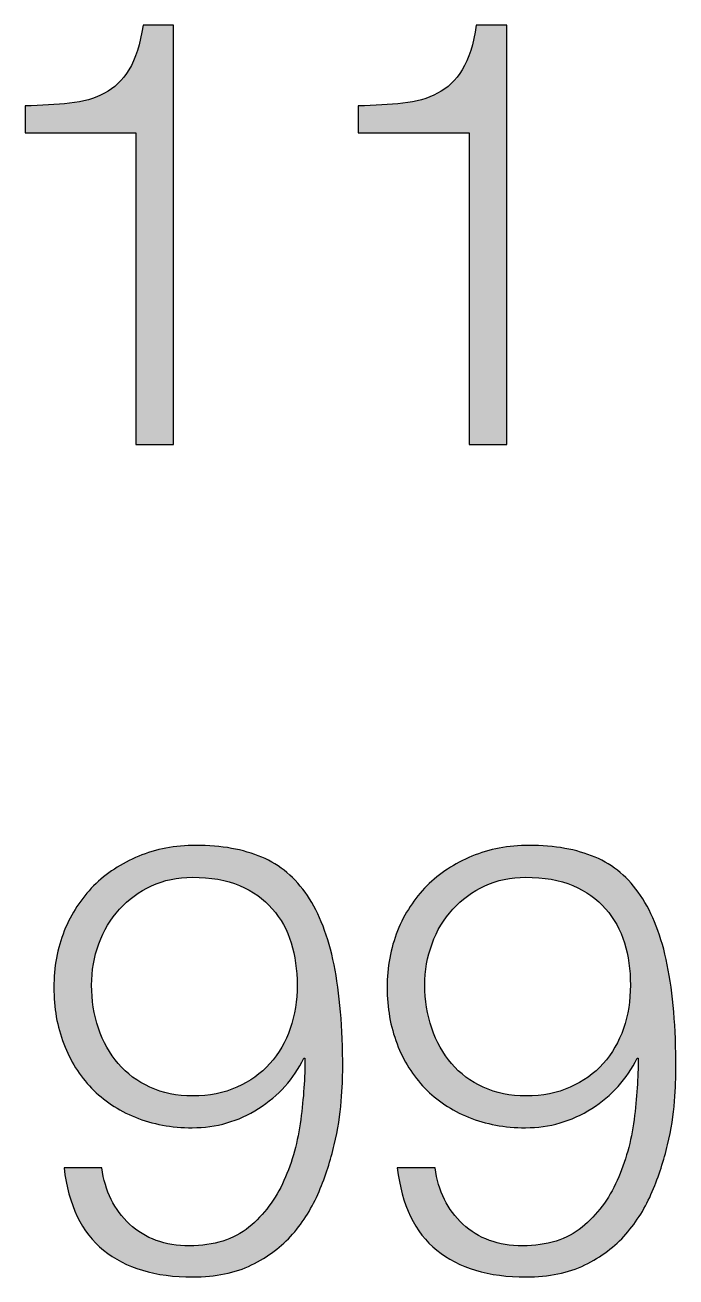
# Paper-space layout 'A3mask (portrait)' of a CAD drawing. Extents: x 0 to 277, y 0 to 394.
# Drawn here: x 206.169 to 208.232, y 21.496 to 25.466 of the extents above; entities that cross this region are included whole.
import ezdxf
from ezdxf.enums import TextEntityAlignment as Align

# ---------------------------------------------------------------- set-up
doc = ezdxf.new("R2010")
doc.units = 0
doc.layers.get('0').update_dxf_attribs({"linetype": 'CONTINUOUS'})
doc.layers.get('Defpoints').update_dxf_attribs({"linetype": 'CONTINUOUS'})
doc.layers.add('JPP_Mask', color=7, linetype='CONTINUOUS')
doc.styles.add('JPP', font='arial.ttf')

# ---------------------------------------------------------------- blocks, each defined once
blk = doc.blocks.new('A3mask (portrait)')
at = {"true_color": 0x004a91}
h = blk.add_hatch(color=154, dxfattribs=at)
edge = h.paths.add_edge_path()
edge.add_spline(control_points=[(206.6399, 24.8006), (206.6399, 25.1331), (206.6399, 25.4656), (206.6399, 25.4656), (206.6399, 25.4656), (206.6157, 25.4656), (206.5915, 25.4656)], knot_values=[3.5, 3.5, 3.5, 3.5, 4, 4, 4, 4.5, 4.5, 4.5, 4.5], degree=3, periodic=0)
edge.add_spline(control_points=[(206.5915, 25.4656), (206.5672, 25.4656), (206.543, 25.4656), (206.543, 25.4656), (206.5342, 25.4048), (206.5193, 25.3578), (206.4984, 25.3241), (206.4776, 25.2905), (206.4516, 25.2654), (206.4205, 25.2492)], knot_values=[1, 1, 1, 1, 1.5, 1.5, 1.5, 2.5, 2.5, 2.5, 3.5, 3.5, 3.5, 3.5], degree=3, periodic=0)
edge.add_spline(control_points=[(206.4205, 25.2492), (206.3894, 25.2325), (206.3528, 25.2221), (206.3103, 25.2177)], knot_values=[0, 0, 0, 0, 1, 1, 1, 1], degree=3, periodic=0)
edge.add_spline(control_points=[(206.3103, 25.2177), (206.2679, 25.2133), (206.2206, 25.2105), (206.1689, 25.2091)], knot_values=[9, 9, 9, 9, 10, 10, 10, 10], degree=3, periodic=0)
edge.add_spline(control_points=[(206.1689, 25.2091), (206.1689, 25.2091), (206.1689, 25.1237), (206.1689, 25.1237), (206.1689, 25.1237), (206.2567, 25.1237), (206.3446, 25.1237)], knot_values=[7.5, 7.5, 7.5, 7.5, 8.5, 8.5, 8.5, 9, 9, 9, 9], degree=3, periodic=0)
edge.add_spline(control_points=[(206.3446, 25.1237), (206.4324, 25.1237), (206.5203, 25.1237), (206.5203, 25.1237), (206.5203, 25.1237), (206.5203, 24.8767), (206.5203, 24.6297)], knot_values=[6.5, 6.5, 6.5, 6.5, 7, 7, 7, 7.5, 7.5, 7.5, 7.5], degree=3, periodic=0)
edge.add_spline(control_points=[(206.5203, 24.6297), (206.5203, 24.3827), (206.5203, 24.1356), (206.5203, 24.1356), (206.5203, 24.1356), (206.5502, 24.1356), (206.5801, 24.1356)], knot_values=[5.5, 5.5, 5.5, 5.5, 6, 6, 6, 6.5, 6.5, 6.5, 6.5], degree=3, periodic=0)
edge.add_spline(control_points=[(206.5801, 24.1356), (206.61, 24.1356), (206.6399, 24.1356), (206.6399, 24.1356), (206.6399, 24.1356), (206.6399, 24.4681), (206.6399, 24.8006)], knot_values=[4.5, 4.5, 4.5, 4.5, 5, 5, 5, 5.5, 5.5, 5.5, 5.5], degree=3, periodic=0)
h = blk.add_hatch(color=154, dxfattribs=at)
edge = h.paths.add_edge_path()
edge.add_spline(control_points=[(207.6964, 24.8006), (207.6964, 25.1331), (207.6964, 25.4656), (207.6964, 25.4656), (207.6964, 25.4656), (207.6722, 25.4656), (207.648, 25.4656)], knot_values=[3.5, 3.5, 3.5, 3.5, 4, 4, 4, 4.5, 4.5, 4.5, 4.5], degree=3, periodic=0)
edge.add_spline(control_points=[(207.648, 25.4656), (207.6237, 25.4656), (207.5995, 25.4656), (207.5995, 25.4656), (207.5907, 25.4048), (207.5758, 25.3578), (207.555, 25.3241), (207.5341, 25.2905), (207.5081, 25.2654), (207.477, 25.2492)], knot_values=[1, 1, 1, 1, 1.5, 1.5, 1.5, 2.5, 2.5, 2.5, 3.5, 3.5, 3.5, 3.5], degree=3, periodic=0)
edge.add_spline(control_points=[(207.477, 25.2492), (207.4459, 25.2325), (207.4093, 25.2221), (207.3669, 25.2177)], knot_values=[0, 0, 0, 0, 1, 1, 1, 1], degree=3, periodic=0)
edge.add_spline(control_points=[(207.3669, 25.2177), (207.3244, 25.2133), (207.2771, 25.2105), (207.2254, 25.2091)], knot_values=[9, 9, 9, 9, 10, 10, 10, 10], degree=3, periodic=0)
edge.add_spline(control_points=[(207.2254, 25.2091), (207.2254, 25.2091), (207.2254, 25.1237), (207.2254, 25.1237), (207.2254, 25.1237), (207.3132, 25.1237), (207.4011, 25.1237)], knot_values=[7.5, 7.5, 7.5, 7.5, 8.5, 8.5, 8.5, 9, 9, 9, 9], degree=3, periodic=0)
edge.add_spline(control_points=[(207.4011, 25.1237), (207.4889, 25.1237), (207.5768, 25.1237), (207.5768, 25.1237), (207.5768, 25.1237), (207.5768, 24.8767), (207.5768, 24.6297)], knot_values=[6.5, 6.5, 6.5, 6.5, 7, 7, 7, 7.5, 7.5, 7.5, 7.5], degree=3, periodic=0)
edge.add_spline(control_points=[(207.5768, 24.6297), (207.5768, 24.3827), (207.5768, 24.1356), (207.5768, 24.1356), (207.5768, 24.1356), (207.6067, 24.1356), (207.6366, 24.1356)], knot_values=[5.5, 5.5, 5.5, 5.5, 6, 6, 6, 6.5, 6.5, 6.5, 6.5], degree=3, periodic=0)
edge.add_spline(control_points=[(207.6366, 24.1356), (207.6665, 24.1356), (207.6964, 24.1356), (207.6964, 24.1356), (207.6964, 24.1356), (207.6964, 24.4681), (207.6964, 24.8006)], knot_values=[4.5, 4.5, 4.5, 4.5, 5, 5, 5, 5.5, 5.5, 5.5, 5.5], degree=3, periodic=0)
h = blk.add_hatch(color=154, dxfattribs=at)
edge = h.paths.add_edge_path()
edge.add_spline(control_points=[(207.176, 22.1576), (207.176, 22.2868), (207.1667, 22.3965), (207.1484, 22.4863)], knot_values=[19, 19, 19, 19, 20, 20, 20, 20], degree=3, periodic=0)
edge.add_spline(control_points=[(207.1484, 22.4863), (207.13, 22.5763), (207.102, 22.6493), (207.0639, 22.7059)], knot_values=[18, 18, 18, 18, 19, 19, 19, 19], degree=3, periodic=0)
edge.add_spline(control_points=[(207.0639, 22.7059), (207.0259, 22.7621), (206.9776, 22.8026), (206.9194, 22.8275)], knot_values=[17, 17, 17, 17, 18, 18, 18, 18], degree=3, periodic=0)
edge.add_spline(control_points=[(206.9194, 22.8275), (206.8612, 22.8521), (206.7914, 22.8646), (206.7104, 22.8646)], knot_values=[16, 16, 16, 16, 17, 17, 17, 17], degree=3, periodic=0)
edge.add_spline(control_points=[(206.7104, 22.8646), (206.6446, 22.8646), (206.584, 22.853), (206.5291, 22.8302)], knot_values=[15, 15, 15, 15, 16, 16, 16, 16], degree=3, periodic=0)
edge.add_spline(control_points=[(206.5291, 22.8302), (206.4739, 22.8075), (206.4263, 22.7762), (206.3864, 22.7363), (206.3465, 22.6964), (206.3154, 22.6489), (206.2934, 22.5937)], knot_values=[13, 13, 13, 13, 14, 14, 14, 15, 15, 15, 15], degree=3, periodic=0)
edge.add_spline(control_points=[(206.2934, 22.5937), (206.2711, 22.5387), (206.2602, 22.4789), (206.2602, 22.4141)], knot_values=[12, 12, 12, 12, 13, 13, 13, 13], degree=3, periodic=0)
edge.add_spline(control_points=[(206.2602, 22.4141), (206.2602, 22.3497), (206.2707, 22.29), (206.2916, 22.2355), (206.3124, 22.181), (206.3419, 22.1342), (206.3799, 22.095)], knot_values=[10, 10, 10, 10, 11, 11, 11, 12, 12, 12, 12], degree=3, periodic=0)
edge.add_spline(control_points=[(206.3799, 22.095), (206.4177, 22.0556), (206.4641, 22.0249), (206.5186, 22.0027)], knot_values=[9, 9, 9, 9, 10, 10, 10, 10], degree=3, periodic=0)
edge.add_spline(control_points=[(206.5186, 22.0027), (206.5729, 21.9806), (206.6332, 21.9695), (206.6991, 21.9695)], knot_values=[8, 8, 8, 8, 9, 9, 9, 9], degree=3, periodic=0)
edge.add_spline(control_points=[(206.6991, 21.9695), (206.7752, 21.9695), (206.845, 21.9897), (206.909, 22.0303), (206.973, 22.0709), (207.0208, 22.124), (207.0526, 22.1898)], knot_values=[6, 6, 6, 6, 7, 7, 7, 8, 8, 8, 8], degree=3, periodic=0)
edge.add_spline(control_points=[(207.0563, 22.1898), (207.0563, 22.1291), (207.0519, 22.0641), (207.0431, 21.9952)], knot_values=[4, 4, 4, 4, 5, 5, 5, 5], degree=3, periodic=0)
edge.add_spline(control_points=[(207.0431, 21.9952), (207.034, 21.9261), (207.0164, 21.8619), (206.9897, 21.8023)], knot_values=[3, 3, 3, 3, 4, 4, 4, 4], degree=3, periodic=0)
edge.add_spline(control_points=[(206.9897, 21.8023), (206.9633, 21.7427), (206.9262, 21.6933), (206.8786, 21.6541), (206.8311, 21.6149), (206.768, 21.5951), (206.6896, 21.5951)], knot_values=[1, 1, 1, 1, 2, 2, 2, 3, 3, 3, 3], degree=3, periodic=0)
edge.add_spline(control_points=[(206.6896, 21.5951), (206.6123, 21.5951), (206.5492, 21.6181), (206.5005, 21.6636)], knot_values=[0, 0, 0, 0, 1, 1, 1, 1], degree=3, periodic=0)
edge.add_spline(control_points=[(206.5005, 21.6636), (206.4518, 21.7093), (206.4224, 21.7686), (206.4122, 21.8422)], knot_values=[29, 29, 29, 29, 30, 30, 30, 30], degree=3, periodic=0)
edge.add_spline(control_points=[(206.4122, 21.8422), (206.4122, 21.8422), (206.2925, 21.8422), (206.2925, 21.8422), (206.3064, 21.7243), (206.3481, 21.6374), (206.4177, 21.581)], knot_values=[27, 27, 27, 27, 28, 28, 28, 29, 29, 29, 29], degree=3, periodic=0)
edge.add_spline(control_points=[(206.4177, 21.581), (206.4875, 21.5246), (206.5819, 21.4963), (206.7009, 21.4963)], knot_values=[26, 26, 26, 26, 27, 27, 27, 27], degree=3, periodic=0)
edge.add_spline(control_points=[(206.7009, 21.4963), (206.7731, 21.4963), (206.8352, 21.5091), (206.8872, 21.5344), (206.9391, 21.5597), (206.9825, 21.5924), (207.0173, 21.6322), (207.0521, 21.6721), (207.0799, 21.7171), (207.1008, 21.7672)], knot_values=[23, 23, 23, 23, 24, 24, 24, 25, 25, 25, 26, 26, 26, 26], degree=3, periodic=0)
edge.add_spline(control_points=[(207.1008, 21.7672), (207.1219, 21.8171), (207.1379, 21.8665), (207.1493, 21.9155)], knot_values=[22, 22, 22, 22, 23, 23, 23, 23], degree=3, periodic=0)
edge.add_spline(control_points=[(207.1493, 21.9155), (207.1609, 21.9642), (207.1681, 22.0101), (207.1713, 22.0532)], knot_values=[21, 21, 21, 21, 22, 22, 22, 22], degree=3, periodic=0)
edge.add_spline(control_points=[(207.1713, 22.0532), (207.1743, 22.0961), (207.176, 22.1309), (207.176, 22.1576)], knot_values=[20, 20, 20, 20, 21, 21, 21, 21], degree=3, periodic=0)
edge = h.paths.add_edge_path(flags=16)
edge.add_spline(control_points=[(207.0315, 22.4218), (207.0315, 22.3724), (207.0243, 22.3265), (207.0097, 22.284), (206.995, 22.2416), (206.9737, 22.2045), (206.9452, 22.1729)], knot_values=[1, 1, 1, 1, 2, 2, 2, 3, 3, 3, 3], degree=3, periodic=0)
edge.add_spline(control_points=[(206.9452, 22.1729), (206.9166, 22.1411), (206.8819, 22.1161), (206.8406, 22.0978)], knot_values=[0, 0, 0, 0, 1, 1, 1, 1], degree=3, periodic=0)
edge.add_spline(control_points=[(206.8406, 22.0978), (206.7995, 22.0794), (206.7529, 22.0702), (206.7009, 22.0702)], knot_values=[15, 15, 15, 15, 16, 16, 16, 16], degree=3, periodic=0)
edge.add_spline(control_points=[(206.7009, 22.0702), (206.6504, 22.0702), (206.6049, 22.0794), (206.565, 22.0978), (206.5251, 22.1161), (206.4917, 22.1411), (206.4644, 22.1729)], knot_values=[13, 13, 13, 13, 14, 14, 14, 15, 15, 15, 15], degree=3, periodic=0)
edge.add_spline(control_points=[(206.4644, 22.1729), (206.4372, 22.2045), (206.4163, 22.2418), (206.4017, 22.2849), (206.3871, 22.3281), (206.3799, 22.3735), (206.3799, 22.4218)], knot_values=[11, 11, 11, 11, 12, 12, 12, 13, 13, 13, 13], degree=3, periodic=0)
edge.add_spline(control_points=[(206.3799, 22.4218), (206.3799, 22.4673), (206.3873, 22.5111), (206.4027, 22.5528)], knot_values=[10, 10, 10, 10, 11, 11, 11, 11], degree=3, periodic=0)
edge.add_spline(control_points=[(206.4027, 22.5528), (206.4177, 22.5946), (206.4398, 22.631), (206.4683, 22.6621)], knot_values=[9, 9, 9, 9, 10, 10, 10, 10], degree=3, periodic=0)
edge.add_spline(control_points=[(206.4683, 22.6621), (206.4966, 22.6932), (206.5305, 22.7178), (206.5699, 22.7363)], knot_values=[8, 8, 8, 8, 9, 9, 9, 9], degree=3, periodic=0)
edge.add_spline(control_points=[(206.5699, 22.7363), (206.6091, 22.7546), (206.6522, 22.7637), (206.6991, 22.7637)], knot_values=[7, 7, 7, 7, 8, 8, 8, 8], degree=3, periodic=0)
edge.add_spline(control_points=[(206.6991, 22.7637), (206.7573, 22.7637), (206.8074, 22.7549), (206.8492, 22.7372)], knot_values=[6, 6, 6, 6, 7, 7, 7, 7], degree=3, periodic=0)
edge.add_spline(control_points=[(206.8492, 22.7372), (206.8909, 22.7194), (206.9255, 22.695), (206.9528, 22.6639)], knot_values=[5, 5, 5, 5, 6, 6, 6, 6], degree=3, periodic=0)
edge.add_spline(control_points=[(206.9528, 22.6639), (206.98, 22.6329), (206.9999, 22.5969), (207.0127, 22.5556)], knot_values=[4, 4, 4, 4, 5, 5, 5, 5], degree=3, periodic=0)
edge.add_spline(control_points=[(207.0127, 22.5556), (207.0252, 22.5146), (207.0315, 22.4698), (207.0315, 22.4218)], knot_values=[3, 3, 3, 3, 4, 4, 4, 4], degree=3, periodic=0)
h = blk.add_hatch(color=154, dxfattribs=at)
edge = h.paths.add_edge_path()
edge.add_spline(control_points=[(208.2325, 22.1576), (208.2325, 22.2868), (208.2232, 22.3965), (208.2049, 22.4863)], knot_values=[19, 19, 19, 19, 20, 20, 20, 20], degree=3, periodic=0)
edge.add_spline(control_points=[(208.2049, 22.4863), (208.1865, 22.5763), (208.1585, 22.6493), (208.1204, 22.7059)], knot_values=[18, 18, 18, 18, 19, 19, 19, 19], degree=3, periodic=0)
edge.add_spline(control_points=[(208.1204, 22.7059), (208.0824, 22.7621), (208.0342, 22.8026), (207.9759, 22.8275)], knot_values=[17, 17, 17, 17, 18, 18, 18, 18], degree=3, periodic=0)
edge.add_spline(control_points=[(207.9759, 22.8275), (207.9177, 22.8521), (207.8479, 22.8646), (207.767, 22.8646)], knot_values=[16, 16, 16, 16, 17, 17, 17, 17], degree=3, periodic=0)
edge.add_spline(control_points=[(207.767, 22.8646), (207.7011, 22.8646), (207.6405, 22.853), (207.5856, 22.8302)], knot_values=[15, 15, 15, 15, 16, 16, 16, 16], degree=3, periodic=0)
edge.add_spline(control_points=[(207.5856, 22.8302), (207.5304, 22.8075), (207.4828, 22.7762), (207.4429, 22.7363), (207.403, 22.6964), (207.372, 22.6489), (207.3499, 22.5937)], knot_values=[13, 13, 13, 13, 14, 14, 14, 15, 15, 15, 15], degree=3, periodic=0)
edge.add_spline(control_points=[(207.3499, 22.5937), (207.3277, 22.5387), (207.3168, 22.4789), (207.3168, 22.4141)], knot_values=[12, 12, 12, 12, 13, 13, 13, 13], degree=3, periodic=0)
edge.add_spline(control_points=[(207.3168, 22.4141), (207.3168, 22.3497), (207.3272, 22.29), (207.3481, 22.2355), (207.3689, 22.181), (207.3984, 22.1342), (207.4364, 22.095)], knot_values=[10, 10, 10, 10, 11, 11, 11, 12, 12, 12, 12], degree=3, periodic=0)
edge.add_spline(control_points=[(207.4364, 22.095), (207.4742, 22.0556), (207.5206, 22.0249), (207.5751, 22.0027)], knot_values=[9, 9, 9, 9, 10, 10, 10, 10], degree=3, periodic=0)
edge.add_spline(control_points=[(207.5751, 22.0027), (207.6294, 21.9806), (207.6897, 21.9695), (207.7556, 21.9695)], knot_values=[8, 8, 8, 8, 9, 9, 9, 9], degree=3, periodic=0)
edge.add_spline(control_points=[(207.7556, 21.9695), (207.8317, 21.9695), (207.9015, 21.9897), (207.9655, 22.0303), (208.0295, 22.0709), (208.0773, 22.124), (208.1091, 22.1898)], knot_values=[6, 6, 6, 6, 7, 7, 7, 8, 8, 8, 8], degree=3, periodic=0)
edge.add_spline(control_points=[(208.1128, 22.1898), (208.1128, 22.1291), (208.1084, 22.0641), (208.0996, 21.9952)], knot_values=[4, 4, 4, 4, 5, 5, 5, 5], degree=3, periodic=0)
edge.add_spline(control_points=[(208.0996, 21.9952), (208.0905, 21.9261), (208.0729, 21.8619), (208.0462, 21.8023)], knot_values=[3, 3, 3, 3, 4, 4, 4, 4], degree=3, periodic=0)
edge.add_spline(control_points=[(208.0462, 21.8023), (208.0198, 21.7427), (207.9827, 21.6933), (207.9351, 21.6541), (207.8876, 21.6149), (207.8245, 21.5951), (207.7461, 21.5951)], knot_values=[1, 1, 1, 1, 2, 2, 2, 3, 3, 3, 3], degree=3, periodic=0)
edge.add_spline(control_points=[(207.7461, 21.5951), (207.6688, 21.5951), (207.6058, 21.6181), (207.557, 21.6636)], knot_values=[0, 0, 0, 0, 1, 1, 1, 1], degree=3, periodic=0)
edge.add_spline(control_points=[(207.557, 21.6636), (207.5083, 21.7093), (207.4789, 21.7686), (207.4687, 21.8422)], knot_values=[29, 29, 29, 29, 30, 30, 30, 30], degree=3, periodic=0)
edge.add_spline(control_points=[(207.4687, 21.8422), (207.4687, 21.8422), (207.349, 21.8422), (207.349, 21.8422), (207.3629, 21.7243), (207.4047, 21.6374), (207.4742, 21.581)], knot_values=[27, 27, 27, 27, 28, 28, 28, 29, 29, 29, 29], degree=3, periodic=0)
edge.add_spline(control_points=[(207.4742, 21.581), (207.5441, 21.5246), (207.6385, 21.4963), (207.7574, 21.4963)], knot_values=[26, 26, 26, 26, 27, 27, 27, 27], degree=3, periodic=0)
edge.add_spline(control_points=[(207.7574, 21.4963), (207.8296, 21.4963), (207.8917, 21.5091), (207.9437, 21.5344), (207.9957, 21.5597), (208.039, 21.5924), (208.0738, 21.6322), (208.1086, 21.6721), (208.1364, 21.7171), (208.1573, 21.7672)], knot_values=[23, 23, 23, 23, 24, 24, 24, 25, 25, 25, 26, 26, 26, 26], degree=3, periodic=0)
edge.add_spline(control_points=[(208.1573, 21.7672), (208.1784, 21.8171), (208.1944, 21.8665), (208.2058, 21.9155)], knot_values=[22, 22, 22, 22, 23, 23, 23, 23], degree=3, periodic=0)
edge.add_spline(control_points=[(208.2058, 21.9155), (208.2174, 21.9642), (208.2246, 22.0101), (208.2278, 22.0532)], knot_values=[21, 21, 21, 21, 22, 22, 22, 22], degree=3, periodic=0)
edge.add_spline(control_points=[(208.2278, 22.0532), (208.2309, 22.0961), (208.2325, 22.1309), (208.2325, 22.1576)], knot_values=[20, 20, 20, 20, 21, 21, 21, 21], degree=3, periodic=0)
edge = h.paths.add_edge_path(flags=16)
edge.add_spline(control_points=[(208.088, 22.4218), (208.088, 22.3724), (208.0808, 22.3265), (208.0662, 22.284), (208.0516, 22.2416), (208.0302, 22.2045), (208.0017, 22.1729)], knot_values=[1, 1, 1, 1, 2, 2, 2, 3, 3, 3, 3], degree=3, periodic=0)
edge.add_spline(control_points=[(208.0017, 22.1729), (207.9732, 22.1411), (207.9384, 22.1161), (207.8971, 22.0978)], knot_values=[0, 0, 0, 0, 1, 1, 1, 1], degree=3, periodic=0)
edge.add_spline(control_points=[(207.8971, 22.0978), (207.856, 22.0794), (207.8094, 22.0702), (207.7574, 22.0702)], knot_values=[15, 15, 15, 15, 16, 16, 16, 16], degree=3, periodic=0)
edge.add_spline(control_points=[(207.7574, 22.0702), (207.7069, 22.0702), (207.6614, 22.0794), (207.6215, 22.0978), (207.5816, 22.1161), (207.5482, 22.1411), (207.5209, 22.1729)], knot_values=[13, 13, 13, 13, 14, 14, 14, 15, 15, 15, 15], degree=3, periodic=0)
edge.add_spline(control_points=[(207.5209, 22.1729), (207.4937, 22.2045), (207.4729, 22.2418), (207.4582, 22.2849), (207.4436, 22.3281), (207.4364, 22.3735), (207.4364, 22.4218)], knot_values=[11, 11, 11, 11, 12, 12, 12, 13, 13, 13, 13], degree=3, periodic=0)
edge.add_spline(control_points=[(207.4364, 22.4218), (207.4364, 22.4673), (207.4439, 22.5111), (207.4592, 22.5528)], knot_values=[10, 10, 10, 10, 11, 11, 11, 11], degree=3, periodic=0)
edge.add_spline(control_points=[(207.4592, 22.5528), (207.4742, 22.5946), (207.4963, 22.631), (207.5248, 22.6621)], knot_values=[9, 9, 9, 9, 10, 10, 10, 10], degree=3, periodic=0)
edge.add_spline(control_points=[(207.5248, 22.6621), (207.5531, 22.6932), (207.587, 22.7178), (207.6264, 22.7363)], knot_values=[8, 8, 8, 8, 9, 9, 9, 9], degree=3, periodic=0)
edge.add_spline(control_points=[(207.6264, 22.7363), (207.6656, 22.7546), (207.7087, 22.7637), (207.7556, 22.7637)], knot_values=[7, 7, 7, 7, 8, 8, 8, 8], degree=3, periodic=0)
edge.add_spline(control_points=[(207.7556, 22.7637), (207.8138, 22.7637), (207.8639, 22.7549), (207.9057, 22.7372)], knot_values=[6, 6, 6, 6, 7, 7, 7, 7], degree=3, periodic=0)
edge.add_spline(control_points=[(207.9057, 22.7372), (207.9474, 22.7194), (207.982, 22.695), (208.0093, 22.6639)], knot_values=[5, 5, 5, 5, 6, 6, 6, 6], degree=3, periodic=0)
edge.add_spline(control_points=[(208.0093, 22.6639), (208.0365, 22.6329), (208.0564, 22.5969), (208.0692, 22.5556)], knot_values=[4, 4, 4, 4, 5, 5, 5, 5], degree=3, periodic=0)
edge.add_spline(control_points=[(208.0692, 22.5556), (208.0817, 22.5146), (208.088, 22.4698), (208.088, 22.4218)], knot_values=[3, 3, 3, 3, 4, 4, 4, 4], degree=3, periodic=0)
at = {"layer": 'Defpoints', "color": 154, "true_color": 0x004a91}
for points, knots in [([(206.3103, 25.2177), (206.3528, 25.2221), (206.3894, 25.2325), (206.4205, 25.2492), (206.4516, 25.2654), (206.4776, 25.2905), (206.4984, 25.3241), (206.5193, 25.3578), (206.5342, 25.4048), (206.543, 25.4656), (206.543, 25.4656), (206.6399, 25.4656), (206.6399, 25.4656), (206.6399, 25.4656), (206.6399, 24.1356), (206.6399, 24.1356), (206.6399, 24.1356), (206.5203, 24.1356), (206.5203, 24.1356), (206.5203, 24.1356), (206.5203, 25.1237), (206.5203, 25.1237), (206.5203, 25.1237), (206.1689, 25.1237), (206.1689, 25.1237), (206.1689, 25.1237), (206.1689, 25.2091), (206.1689, 25.2091), (206.2206, 25.2105), (206.2679, 25.2133), (206.3103, 25.2177)], [0, 0, 0, 0, 1, 1, 1, 2, 2, 2, 3, 3, 3, 4, 4, 4, 5, 5, 5, 6, 6, 6, 7, 7, 7, 8, 8, 8, 9, 9, 9, 10, 10, 10, 10]), ([(207.3669, 25.2177), (207.4093, 25.2221), (207.4459, 25.2325), (207.477, 25.2492), (207.5081, 25.2654), (207.5341, 25.2905), (207.555, 25.3241), (207.5758, 25.3578), (207.5907, 25.4048), (207.5995, 25.4656), (207.5995, 25.4656), (207.6964, 25.4656), (207.6964, 25.4656), (207.6964, 25.4656), (207.6964, 24.1356), (207.6964, 24.1356), (207.6964, 24.1356), (207.5768, 24.1356), (207.5768, 24.1356), (207.5768, 24.1356), (207.5768, 25.1237), (207.5768, 25.1237), (207.5768, 25.1237), (207.2254, 25.1237), (207.2254, 25.1237), (207.2254, 25.1237), (207.2254, 25.2091), (207.2254, 25.2091), (207.2771, 25.2105), (207.3244, 25.2133), (207.3669, 25.2177)], [0, 0, 0, 0, 1, 1, 1, 2, 2, 2, 3, 3, 3, 4, 4, 4, 5, 5, 5, 6, 6, 6, 7, 7, 7, 8, 8, 8, 9, 9, 9, 10, 10, 10, 10]), ([(206.5005, 21.6636), (206.5492, 21.6181), (206.6123, 21.5951), (206.6896, 21.5951), (206.768, 21.5951), (206.8311, 21.6149), (206.8786, 21.6541), (206.9262, 21.6933), (206.9633, 21.7427), (206.9897, 21.8023), (207.0164, 21.8619), (207.034, 21.9261), (207.0431, 21.9952), (207.0519, 22.0641), (207.0563, 22.1291), (207.0563, 22.1898), (207.0563, 22.1898), (207.0526, 22.1898), (207.0526, 22.1898), (207.0208, 22.124), (206.973, 22.0709), (206.909, 22.0303), (206.845, 21.9897), (206.7752, 21.9695), (206.6991, 21.9695), (206.6332, 21.9695), (206.5729, 21.9806), (206.5186, 22.0027), (206.4641, 22.0249), (206.4177, 22.0556), (206.3799, 22.095), (206.3419, 22.1342), (206.3124, 22.181), (206.2916, 22.2355), (206.2707, 22.29), (206.2602, 22.3497), (206.2602, 22.4141), (206.2602, 22.4789), (206.2711, 22.5387), (206.2934, 22.5937), (206.3154, 22.6489), (206.3465, 22.6964), (206.3864, 22.7363), (206.4263, 22.7762), (206.4739, 22.8075), (206.5291, 22.8302), (206.584, 22.853), (206.6446, 22.8646), (206.7104, 22.8646), (206.7914, 22.8646), (206.8612, 22.8521), (206.9194, 22.8275), (206.9776, 22.8026), (207.0259, 22.7621), (207.0639, 22.7059), (207.102, 22.6493), (207.13, 22.5763), (207.1484, 22.4863), (207.1667, 22.3965), (207.176, 22.2868), (207.176, 22.1576), (207.176, 22.1309), (207.1743, 22.0961), (207.1713, 22.0532), (207.1681, 22.0101), (207.1609, 21.9642), (207.1493, 21.9155), (207.1379, 21.8665), (207.1219, 21.8171), (207.1008, 21.7672), (207.0799, 21.7171), (207.0521, 21.6721), (207.0173, 21.6322), (206.9825, 21.5924), (206.9391, 21.5597), (206.8872, 21.5344), (206.8352, 21.5091), (206.7731, 21.4963), (206.7009, 21.4963), (206.5819, 21.4963), (206.4875, 21.5246), (206.4177, 21.581), (206.3481, 21.6374), (206.3064, 21.7243), (206.2925, 21.8422), (206.2925, 21.8422), (206.4122, 21.8422), (206.4122, 21.8422), (206.4224, 21.7686), (206.4518, 21.7093), (206.5005, 21.6636)], [0, 0, 0, 0, 1, 1, 1, 2, 2, 2, 3, 3, 3, 4, 4, 4, 5, 5, 5, 6, 6, 6, 7, 7, 7, 8, 8, 8, 9, 9, 9, 10, 10, 10, 11, 11, 11, 12, 12, 12, 13, 13, 13, 14, 14, 14, 15, 15, 15, 16, 16, 16, 17, 17, 17, 18, 18, 18, 19, 19, 19, 20, 20, 20, 21, 21, 21, 22, 22, 22, 23, 23, 23, 24, 24, 24, 25, 25, 25, 26, 26, 26, 27, 27, 27, 28, 28, 28, 29, 29, 29, 30, 30, 30, 30]), ([(207.557, 21.6636), (207.6058, 21.6181), (207.6688, 21.5951), (207.7461, 21.5951), (207.8245, 21.5951), (207.8876, 21.6149), (207.9351, 21.6541), (207.9827, 21.6933), (208.0198, 21.7427), (208.0462, 21.8023), (208.0729, 21.8619), (208.0905, 21.9261), (208.0996, 21.9952), (208.1084, 22.0641), (208.1128, 22.1291), (208.1128, 22.1898), (208.1128, 22.1898), (208.1091, 22.1898), (208.1091, 22.1898), (208.0773, 22.124), (208.0295, 22.0709), (207.9655, 22.0303), (207.9015, 21.9897), (207.8317, 21.9695), (207.7556, 21.9695), (207.6897, 21.9695), (207.6294, 21.9806), (207.5751, 22.0027), (207.5206, 22.0249), (207.4742, 22.0556), (207.4364, 22.095), (207.3984, 22.1342), (207.3689, 22.181), (207.3481, 22.2355), (207.3272, 22.29), (207.3168, 22.3497), (207.3168, 22.4141), (207.3168, 22.4789), (207.3277, 22.5387), (207.3499, 22.5937), (207.372, 22.6489), (207.403, 22.6964), (207.4429, 22.7363), (207.4828, 22.7762), (207.5304, 22.8075), (207.5856, 22.8302), (207.6405, 22.853), (207.7011, 22.8646), (207.767, 22.8646), (207.8479, 22.8646), (207.9177, 22.8521), (207.9759, 22.8275), (208.0342, 22.8026), (208.0824, 22.7621), (208.1204, 22.7059), (208.1585, 22.6493), (208.1865, 22.5763), (208.2049, 22.4863), (208.2232, 22.3965), (208.2325, 22.2868), (208.2325, 22.1576), (208.2325, 22.1309), (208.2309, 22.0961), (208.2278, 22.0532), (208.2246, 22.0101), (208.2174, 21.9642), (208.2058, 21.9155), (208.1944, 21.8665), (208.1784, 21.8171), (208.1573, 21.7672), (208.1364, 21.7171), (208.1086, 21.6721), (208.0738, 21.6322), (208.039, 21.5924), (207.9957, 21.5597), (207.9437, 21.5344), (207.8917, 21.5091), (207.8296, 21.4963), (207.7574, 21.4963), (207.6385, 21.4963), (207.5441, 21.5246), (207.4742, 21.581), (207.4047, 21.6374), (207.3629, 21.7243), (207.349, 21.8422), (207.349, 21.8422), (207.4687, 21.8422), (207.4687, 21.8422), (207.4789, 21.7686), (207.5083, 21.7093), (207.557, 21.6636)], [0, 0, 0, 0, 1, 1, 1, 2, 2, 2, 3, 3, 3, 4, 4, 4, 5, 5, 5, 6, 6, 6, 7, 7, 7, 8, 8, 8, 9, 9, 9, 10, 10, 10, 11, 11, 11, 12, 12, 12, 13, 13, 13, 14, 14, 14, 15, 15, 15, 16, 16, 16, 17, 17, 17, 18, 18, 18, 19, 19, 19, 20, 20, 20, 21, 21, 21, 22, 22, 22, 23, 23, 23, 24, 24, 24, 25, 25, 25, 26, 26, 26, 27, 27, 27, 28, 28, 28, 29, 29, 29, 30, 30, 30, 30]), ([(206.8406, 22.0978), (206.8819, 22.1161), (206.9166, 22.1411), (206.9452, 22.1729), (206.9737, 22.2045), (206.995, 22.2416), (207.0097, 22.284), (207.0243, 22.3265), (207.0315, 22.3724), (207.0315, 22.4218), (207.0315, 22.4698), (207.0252, 22.5146), (207.0127, 22.5556), (206.9999, 22.5969), (206.98, 22.6329), (206.9528, 22.6639), (206.9255, 22.695), (206.8909, 22.7194), (206.8492, 22.7372), (206.8074, 22.7549), (206.7573, 22.7637), (206.6991, 22.7637), (206.6522, 22.7637), (206.6091, 22.7546), (206.5699, 22.7363), (206.5305, 22.7178), (206.4966, 22.6932), (206.4683, 22.6621), (206.4398, 22.631), (206.4177, 22.5946), (206.4027, 22.5528), (206.3873, 22.5111), (206.3799, 22.4673), (206.3799, 22.4218), (206.3799, 22.3735), (206.3871, 22.3281), (206.4017, 22.2849), (206.4163, 22.2418), (206.4372, 22.2045), (206.4644, 22.1729), (206.4917, 22.1411), (206.5251, 22.1161), (206.565, 22.0978), (206.6049, 22.0794), (206.6504, 22.0702), (206.7009, 22.0702), (206.7529, 22.0702), (206.7995, 22.0794), (206.8406, 22.0978)], [0, 0, 0, 0, 1, 1, 1, 2, 2, 2, 3, 3, 3, 4, 4, 4, 5, 5, 5, 6, 6, 6, 7, 7, 7, 8, 8, 8, 9, 9, 9, 10, 10, 10, 11, 11, 11, 12, 12, 12, 13, 13, 13, 14, 14, 14, 15, 15, 15, 16, 16, 16, 16]), ([(207.8971, 22.0978), (207.9384, 22.1161), (207.9732, 22.1411), (208.0017, 22.1729), (208.0302, 22.2045), (208.0516, 22.2416), (208.0662, 22.284), (208.0808, 22.3265), (208.088, 22.3724), (208.088, 22.4218), (208.088, 22.4698), (208.0817, 22.5146), (208.0692, 22.5556), (208.0564, 22.5969), (208.0365, 22.6329), (208.0093, 22.6639), (207.982, 22.695), (207.9474, 22.7194), (207.9057, 22.7372), (207.8639, 22.7549), (207.8138, 22.7637), (207.7556, 22.7637), (207.7087, 22.7637), (207.6656, 22.7546), (207.6264, 22.7363), (207.587, 22.7178), (207.5531, 22.6932), (207.5248, 22.6621), (207.4963, 22.631), (207.4742, 22.5946), (207.4592, 22.5528), (207.4439, 22.5111), (207.4364, 22.4673), (207.4364, 22.4218), (207.4364, 22.3735), (207.4436, 22.3281), (207.4582, 22.2849), (207.4729, 22.2418), (207.4937, 22.2045), (207.5209, 22.1729), (207.5482, 22.1411), (207.5816, 22.1161), (207.6215, 22.0978), (207.6614, 22.0794), (207.7069, 22.0702), (207.7574, 22.0702), (207.8094, 22.0702), (207.856, 22.0794), (207.8971, 22.0978)], [0, 0, 0, 0, 1, 1, 1, 2, 2, 2, 3, 3, 3, 4, 4, 4, 5, 5, 5, 6, 6, 6, 7, 7, 7, 8, 8, 8, 9, 9, 9, 10, 10, 10, 11, 11, 11, 12, 12, 12, 13, 13, 13, 14, 14, 14, 15, 15, 15, 16, 16, 16, 16])]:
    blk.add_open_spline(points, degree=3, knots=knots, dxfattribs=at)
at = {"color": 7, "style": 'JPP'}
for tag, p in [('Client', (244.02, 56.35)), ('Project1', (244.02, 44.1)), ('Project2', (244.02, 40.425)), ('Project3', (244.02, 36.75)), ('Title1', (244.02, 28.175)), ('Title2', (244.02, 24.5)), ('Title3', (244.02, 20.825)), ('Status', (191.1, 3.675))]:
    blk.add_attdef(tag, text='', height=1.7, dxfattribs=at).set_placement(p, align=Align.MIDDLE_LEFT)
at = {"color": 2, "style": 'JPP'}
for tag, p in [('Scale', (204.575, 12.25)), ('Checked', (248.675, 12.25)), ('Drawn', (226.625, 12.25)), ('Date', (270.725, 12.25))]:
    blk.add_attdef(tag, text='', height=1, dxfattribs=at).set_placement(p, align=Align.MIDDLE_CENTER)
at = {"color": 6, "style": 'JPP'}
for tag, p in [('Ref', (235.2, 3.675)), ('DrgNo.', (255.78, 3.675))]:
    blk.add_attdef(tag, text='', height=2, dxfattribs=at).set_placement(p, align=Align.MIDDLE_LEFT)
blk.add_attdef('Rev', text='', height=2, dxfattribs=at).set_placement((272.5746, 3.675), align=Align.MIDDLE_CENTER)

psp = doc.layouts.new('A3mask (portrait)')

# ---------------------------------------------------------------- block references
at = {"layer": 'JPP_Mask'}
psp.add_blockref('A3mask (portrait)', (0, 0), dxfattribs=at)

doc.saveas('drawing.dxf')
